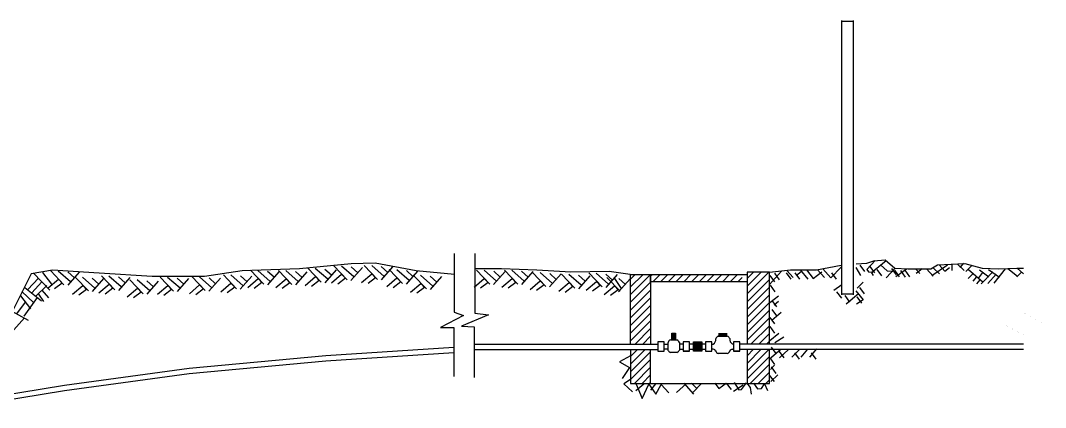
# Model space of a CAD drawing. Header units: millimetres. Extents: x 1147.5 to 1224.1, y 2097.1 to 2139.6.
# Drawn here: x 1207.291 to 1211.326, y 2118.768 to 2120.294 of the extents above; entities that cross this region are included whole.
import ezdxf

# ---------------------------------------------------------------- set-up
doc = ezdxf.new("R2010")
doc.units = ezdxf.units.MM
doc.layers.add('G-Principal', color=7, linetype='Continuous')

msp = doc.modelspace()

# ---------------------------------------------------------------- hatches: boundary and pattern name
at = {"lineweight": 15}
h = msp.add_hatch(dxfattribs=at)
h.set_pattern_fill('LINE', color=256, scale=0.006777, angle=45, style=0)
h.set_pattern_definition([(45, (1140.517197, 2056.57348), (-0.015214799, 0.015214799), [])])
h.paths.add_polyline_path([(1209.7716, 2119.2636), (1210.1316, 2119.2636), (1210.1316, 2119.2922), (1209.7716, 2119.2922)])
for points in [[(1209.8548, 2119.0614), (1209.8548, 2119.0344), (1209.8697, 2119.0344), (1209.8697, 2119.0614)], [(1210.038, 2119.0614), (1210.038, 2119.0494), (1210.0729, 2119.0494), (1210.0729, 2119.0614)], [(1209.94, 2118.9895), (1209.9728, 2118.9895), (1209.9728, 2119.0263), (1209.94, 2119.0263)]]:
    msp.add_hatch(color=256).paths.add_polyline_path(points)
at = {"layer": 'G-Principal'}
h = msp.add_hatch(dxfattribs=at)
h.set_pattern_fill('LINE', color=256, scale=0.006777, angle=45, style=0)
h.set_pattern_definition([(45, (1311.040157, 1862.738711), (-0.015214799, 0.015214799), [])])
h.paths.add_polyline_path([(1209.7716, 2118.9962), (1209.6926, 2118.9962), (1209.6926, 2118.8625), (1209.7716, 2118.8625)])
h.paths.add_polyline_path([(1210.2394, 2118.9972), (1210.1516, 2118.9972), (1210.1516, 2118.8625), (1210.2394, 2118.8625)])
h.paths.add_polyline_path([(1210.2394, 2119.301), (1210.1516, 2119.301), (1210.1516, 2119.0185), (1210.2394, 2119.0185)])
h.paths.add_polyline_path([(1209.6926, 2119.0175), (1209.7716, 2119.0175), (1209.7716, 2119.2922), (1209.6926, 2119.2922)])

# ---------------------------------------------------------------- linework, layer by layer
for p, q in [((1210.5238, 2119.212), (1210.5238, 2120.2935)), ((1210.5249, 2120.2911), (1210.5696, 2120.2911)), ((1210.5696, 2119.212), (1210.5696, 2120.2935)), ((1208.9984, 2119.3751), (1208.9984, 2119.144)), ((1209.0793, 2119.3751), (1209.0793, 2119.1395)), ((1208.5924, 2119.3339), (1208.3891, 2119.3144)), ((1208.6871, 2119.3367), (1208.5924, 2119.3339)), ((1208.8487, 2119.3061), (1208.6871, 2119.3367)), ((1210.5804, 2119.3335), (1210.6229, 2119.3369)), ((1210.6559, 2119.3471), (1210.622, 2119.3115)), ((1210.6229, 2119.3369), (1210.65, 2119.3454)), ((1210.6993, 2119.3462), (1210.6409, 2119.2988)), ((1210.65, 2119.3454), (1210.6942, 2119.3505)), ((1210.6942, 2119.3505), (1210.7332, 2119.3165)), ((1210.8741, 2119.3149), (1210.9013, 2119.3301)), ((1210.9013, 2119.3301), (1211.0083, 2119.3352)), ((1210.9567, 2119.3335), (1210.9567, 2119.3081)), ((1210.9781, 2119.3335), (1211.0061, 2119.3072)), ((1211.0035, 2119.3368), (1210.9883, 2119.3191)), ((1211.0083, 2119.3352), (1211.0762, 2119.3165)), ((1207.3334, 2119.295), (1207.2427, 2119.1135)), ((1207.4169, 2119.3089), (1207.3334, 2119.295)), ((1207.342, 2119.2971), (1207.4064, 2119.2299)), ((1207.377, 2119.3), (1207.4128, 2119.2535)), ((1207.41, 2119.3064), (1207.4622, 2119.2514)), ((1207.6008, 2119.2977), (1207.4169, 2119.3089)), ((1207.4881, 2119.2629), (1207.4395, 2119.3058)), ((1207.5218, 2119.3008), (1207.4767, 2119.2494)), ((1207.5032, 2119.2787), (1207.4774, 2119.3023)), ((1207.8097, 2119.2838), (1207.6008, 2119.2977)), ((1208.1634, 2119.3061), (1208.0158, 2119.2838)), ((1208.0895, 2119.2908), (1208.1417, 2119.2357)), ((1208.1676, 2119.2473), (1208.1189, 2119.2902)), ((1208.3891, 2119.3144), (1208.1634, 2119.3061)), ((1208.1961, 2119.3086), (1208.2484, 2119.2536)), ((1208.2743, 2119.2651), (1208.2256, 2119.308)), ((1208.3079, 2119.303), (1208.2628, 2119.2516)), ((1208.2893, 2119.2809), (1208.2636, 2119.3045)), ((1208.3064, 2119.3079), (1208.3586, 2119.2529)), ((1208.3845, 2119.2644), (1208.3359, 2119.3073)), ((1208.4182, 2119.3023), (1208.3731, 2119.2508)), ((1208.3996, 2119.2802), (1208.3738, 2119.3038)), ((1208.422, 2119.3165), (1208.4743, 2119.2615)), ((1208.5002, 2119.273), (1208.4515, 2119.3159)), ((1208.5339, 2119.3109), (1208.4888, 2119.2595)), ((1208.5152, 2119.2888), (1208.4895, 2119.3124)), ((1208.5151, 2119.2586), (1208.5552, 2119.2929)), ((1208.5251, 2119.3258), (1208.5774, 2119.2708)), ((1208.6033, 2119.2823), (1208.5546, 2119.3252)), ((1208.5552, 2119.2929), (1208.5702, 2119.2772)), ((1208.6369, 2119.3202), (1208.5918, 2119.2688)), ((1208.6183, 2119.2981), (1208.5926, 2119.3217)), ((1208.6339, 2119.2608), (1208.674, 2119.2951)), ((1208.644, 2119.328), (1208.6962, 2119.2729)), ((1208.7221, 2119.2845), (1208.6735, 2119.3274)), ((1208.674, 2119.2951), (1208.6891, 2119.2794)), ((1208.7558, 2119.3224), (1208.7107, 2119.2709)), ((1208.7372, 2119.3002), (1208.7114, 2119.3238)), ((1208.7426, 2119.3114), (1208.7948, 2119.2564)), ((1208.8207, 2119.2679), (1208.7721, 2119.3108)), ((1208.8544, 2119.3058), (1208.8093, 2119.2543)), ((1208.8358, 2119.2837), (1208.81, 2119.3072)), ((1208.8364, 2119.29), (1208.8886, 2119.2349)), ((1208.9991, 2119.2922), (1208.8487, 2119.3061)), ((1209.1849, 2119.3147), (1209.0791, 2119.3147)), ((1209.0866, 2119.3094), (1209.1388, 2119.2544)), ((1209.1647, 2119.2659), (1209.116, 2119.3088)), ((1209.1984, 2119.3038), (1209.1533, 2119.2523)), ((1209.1798, 2119.2817), (1209.154, 2119.3052)), ((1209.3242, 2119.3092), (1209.1849, 2119.3147)), ((1209.1961, 2119.3094), (1209.2483, 2119.2544)), ((1209.2743, 2119.2659), (1209.2256, 2119.3088)), ((1209.3079, 2119.3038), (1209.2628, 2119.2523)), ((1209.2893, 2119.2817), (1209.2635, 2119.3052)), ((1209.307, 2119.3001), (1209.3593, 2119.2451)), ((1209.4579, 2119.3008), (1209.3242, 2119.3092)), ((1209.3852, 2119.2566), (1209.3365, 2119.2995)), ((1209.4189, 2119.2945), (1209.3738, 2119.243)), ((1209.4002, 2119.2724), (1209.3745, 2119.296)), ((1209.4205, 2119.293), (1209.4728, 2119.2379)), ((1209.4987, 2119.2495), (1209.45, 2119.2924)), ((1209.6083, 2119.3036), (1209.4579, 2119.3008)), ((1209.5279, 2119.298), (1209.5802, 2119.2429)), ((1209.6061, 2119.2545), (1209.5574, 2119.2974)), ((1209.6397, 2119.2924), (1209.5946, 2119.2409)), ((1209.6211, 2119.2702), (1209.5954, 2119.2938)), ((1209.6914, 2119.2925), (1209.6083, 2119.3036)), ((1209.6926, 2119.0175), (1209.6926, 2119.2922)), ((1209.6926, 2119.2922), (1209.7716, 2119.2922)), ((1209.7716, 2119.2922), (1209.7716, 2119.0175)), ((1210.2394, 2119.301), (1210.1516, 2119.301)), ((1210.1516, 2119.301), (1210.1516, 2119.0185)), ((1210.2871, 2119.3051), (1210.2389, 2119.2527)), ((1210.2392, 2119.3013), (1210.3223, 2119.3098)), ((1210.2394, 2119.0185), (1210.2394, 2119.301)), ((1210.2592, 2119.2971), (1210.2778, 2119.2716)), ((1210.305, 2119.2988), (1210.3237, 2119.2733)), ((1210.3076, 2119.3072), (1210.333, 2119.2802)), ((1210.3223, 2119.3098), (1210.4242, 2119.3098)), ((1210.3389, 2119.2988), (1210.3576, 2119.2733)), ((1210.3635, 2119.303), (1210.3457, 2119.2878)), ((1210.3601, 2119.3098), (1210.3906, 2119.2734)), ((1210.3855, 2119.3098), (1210.4117, 2119.2759)), ((1210.4117, 2119.2759), (1210.4456, 2119.303)), ((1210.4242, 2119.3098), (1210.521, 2119.3284)), ((1210.4278, 2119.3106), (1210.4558, 2119.2802)), ((1210.4803, 2119.2785), (1210.449, 2119.3148)), ((1210.5218, 2119.3216), (1210.4803, 2119.2785)), ((1210.4833, 2119.2988), (1210.5019, 2119.2733)), ((1210.5797, 2119.32), (1210.5974, 2119.2887)), ((1210.5953, 2119.3293), (1210.614, 2119.3038)), ((1210.622, 2119.3115), (1210.6288, 2119.3022)), ((1210.6288, 2119.3022), (1210.6457, 2119.3014)), ((1210.6344, 2119.3242), (1210.653, 2119.2988)), ((1210.6409, 2119.2988), (1210.6477, 2119.2879)), ((1210.6615, 2119.3123), (1210.6802, 2119.2869)), ((1210.677, 2119.33), (1210.7024, 2119.3071)), ((1210.734, 2119.3166), (1210.6993, 2119.2786)), ((1210.7024, 2119.3071), (1210.7253, 2119.3046)), ((1210.7193, 2119.3157), (1210.7379, 2119.2903)), ((1210.7311, 2119.3089), (1210.7498, 2119.2835)), ((1210.7332, 2119.3165), (1210.7842, 2119.3149)), ((1210.7789, 2119.3132), (1210.7374, 2119.2828)), ((1210.7549, 2119.3072), (1210.7736, 2119.2818)), ((1210.7719, 2119.3089), (1210.7906, 2119.2835)), ((1210.7842, 2119.3149), (1210.8741, 2119.3149)), ((1210.8144, 2119.3141), (1210.8314, 2119.2963)), ((1210.8407, 2119.3141), (1210.817, 2119.2963)), ((1210.8579, 2119.314), (1210.8841, 2119.2853)), ((1210.9406, 2119.3284), (1210.8788, 2119.287)), ((1210.8833, 2119.3182), (1210.9087, 2119.2946)), ((1210.907, 2119.3301), (1210.9299, 2119.3047)), ((1210.9299, 2119.3047), (1210.9485, 2119.3199)), ((1211.0348, 2119.3267), (1211.0128, 2119.3039)), ((1211.0393, 2119.2945), (1211.0215, 2119.2768)), ((1211.0232, 2119.3114), (1211.08, 2119.2616)), ((1211.0783, 2119.2996), (1211.0622, 2119.2793)), ((1211.0664, 2119.3106), (1211.1028, 2119.2827)), ((1211.1181, 2119.3021), (1211.0723, 2119.2556)), ((1211.0762, 2119.3165), (1211.1407, 2119.3149)), ((1211.1316, 2119.2928), (1211.0986, 2119.2565)), ((1211.102, 2119.3123), (1211.1443, 2119.2818)), ((1211.1669, 2119.3149), (1211.122, 2119.2574)), ((1211.1407, 2119.3149), (1211.2132, 2119.3165)), ((1211.2152, 2119.2844), (1211.1779, 2119.3149)), ((1211.2307, 2119.3005), (1211.2129, 2119.2827)), ((1211.2132, 2119.3165), (1211.24, 2119.317)), ((1211.2146, 2119.3174), (1211.24, 2119.295)), ((1207.3613, 2119.2778), (1207.3205, 2119.2328)), ((1207.3756, 2119.2628), (1207.3362, 2119.2199)), ((1207.3999, 2119.2392), (1207.44, 2119.2735)), ((1207.4551, 2119.2578), (1207.425, 2119.2349)), ((1207.44, 2119.2735), (1207.4551, 2119.2578)), ((1207.5059, 2119.2821), (1207.5581, 2119.2271)), ((1207.5841, 2119.2386), (1207.5354, 2119.2815)), ((1207.6177, 2119.2765), (1207.5726, 2119.225)), ((1207.5991, 2119.2544), (1207.5733, 2119.278)), ((1207.5997, 2119.2192), (1207.6398, 2119.2535)), ((1207.6097, 2119.2864), (1207.6619, 2119.2314)), ((1207.6879, 2119.2429), (1207.6392, 2119.2858)), ((1207.6398, 2119.2535), (1207.6548, 2119.2378)), ((1207.7215, 2119.2808), (1207.6764, 2119.2293)), ((1207.7029, 2119.2587), (1207.6771, 2119.2822)), ((1207.7214, 2119.2714), (1207.7736, 2119.2163)), ((1207.7995, 2119.2279), (1207.7509, 2119.2708)), ((1207.8332, 2119.2658), (1207.7881, 2119.2143)), ((1207.8146, 2119.2436), (1207.7888, 2119.2672)), ((1208.0158, 2119.2838), (1207.8097, 2119.2838)), ((1207.8407, 2119.2814), (1207.8929, 2119.2264)), ((1207.9189, 2119.2379), (1207.8702, 2119.2808)), ((1207.9525, 2119.2758), (1207.9074, 2119.2244)), ((1207.9339, 2119.2537), (1207.9081, 2119.2773)), ((1207.9559, 2119.2164), (1207.996, 2119.2507)), ((1207.966, 2119.2836), (1208.0182, 2119.2285)), ((1208.0441, 2119.2401), (1207.9954, 2119.283)), ((1207.996, 2119.2507), (1208.0111, 2119.235)), ((1208.0778, 2119.278), (1208.0327, 2119.2265)), ((1208.0592, 2119.2558), (1208.0334, 2119.2794)), ((1208.0794, 2119.2236), (1208.1195, 2119.2579)), ((1208.1195, 2119.2579), (1208.1346, 2119.2421)), ((1208.2013, 2119.2852), (1208.1562, 2119.2337)), ((1208.1827, 2119.263), (1208.1569, 2119.2866)), ((1208.1861, 2119.2414), (1208.2262, 2119.2758)), ((1208.2412, 2119.26), (1208.2111, 2119.2371)), ((1208.2262, 2119.2758), (1208.2412, 2119.26)), ((1208.2963, 2119.2407), (1208.3364, 2119.275)), ((1208.3515, 2119.2593), (1208.3214, 2119.2364)), ((1208.3364, 2119.275), (1208.3515, 2119.2593)), ((1208.412, 2119.2493), (1208.4521, 2119.2836)), ((1208.4671, 2119.2679), (1208.4371, 2119.245)), ((1208.4521, 2119.2836), (1208.4671, 2119.2679)), ((1208.5702, 2119.2772), (1208.5402, 2119.2543)), ((1208.6891, 2119.2794), (1208.659, 2119.2565)), ((1208.7326, 2119.2442), (1208.7726, 2119.2785)), ((1208.7877, 2119.2628), (1208.7576, 2119.2399)), ((1208.7726, 2119.2785), (1208.7877, 2119.2628)), ((1208.8263, 2119.2228), (1208.8664, 2119.2571)), ((1208.9145, 2119.2465), (1208.8658, 2119.2894)), ((1208.8664, 2119.2571), (1208.8815, 2119.2413)), ((1208.9482, 2119.2844), (1208.9031, 2119.2329)), ((1208.9296, 2119.2622), (1208.9038, 2119.2858)), ((1209.0765, 2119.2422), (1209.1166, 2119.2765)), ((1209.1317, 2119.2608), (1209.1016, 2119.2379)), ((1209.1166, 2119.2765), (1209.1317, 2119.2608)), ((1209.1861, 2119.2422), (1209.2261, 2119.2765)), ((1209.2412, 2119.2608), (1209.2111, 2119.2379)), ((1209.2261, 2119.2765), (1209.2412, 2119.2608)), ((1209.297, 2119.2329), (1209.3371, 2119.2672)), ((1209.3521, 2119.2515), (1209.3221, 2119.2286)), ((1209.3371, 2119.2672), (1209.3521, 2119.2515)), ((1209.4105, 2119.2257), (1209.4506, 2119.2601)), ((1209.4506, 2119.2601), (1209.4656, 2119.2443)), ((1209.5324, 2119.2874), (1209.4873, 2119.2359)), ((1209.5138, 2119.2652), (1209.488, 2119.2888)), ((1209.5179, 2119.2308), (1209.558, 2119.2651)), ((1209.558, 2119.2651), (1209.573, 2119.2493)), ((1209.5988, 2119.2808), (1209.6511, 2119.2257)), ((1209.657, 2119.2373), (1209.6283, 2119.2802)), ((1209.6906, 2119.2752), (1209.6455, 2119.2237)), ((1209.672, 2119.253), (1209.6462, 2119.2766)), ((1210.2405, 2119.2886), (1210.2592, 2119.2631)), ((1210.2422, 2119.2496), (1210.2608, 2119.2241)), ((1210.5243, 2119.2514), (1210.493, 2119.2286)), ((1210.6084, 2119.2623), (1210.5847, 2119.2386)), ((1211.0546, 2119.2827), (1211.0393, 2119.2658)), ((1211.0681, 2119.2709), (1211.0546, 2119.2556)), ((1207.2968, 2119.2247), (1207.3441, 2119.1804)), ((1207.3076, 2119.2412), (1207.3734, 2119.1876)), ((1207.3949, 2119.2485), (1207.3498, 2119.2056)), ((1207.3613, 2119.2149), (1207.382, 2119.1856)), ((1207.3756, 2119.2299), (1207.4007, 2119.2006)), ((1207.4959, 2119.2149), (1207.536, 2119.2492)), ((1207.551, 2119.2335), (1207.5209, 2119.2106)), ((1207.536, 2119.2492), (1207.551, 2119.2335)), ((1207.6548, 2119.2378), (1207.6247, 2119.2149)), ((1207.7113, 2119.2042), (1207.7514, 2119.2385)), ((1207.7665, 2119.2228), (1207.7364, 2119.1999)), ((1207.7514, 2119.2385), (1207.7665, 2119.2228)), ((1207.8307, 2119.2142), (1207.8707, 2119.2485)), ((1207.8858, 2119.2328), (1207.8557, 2119.2099)), ((1207.8707, 2119.2485), (1207.8858, 2119.2328)), ((1208.0111, 2119.235), (1207.981, 2119.2121)), ((1208.1346, 2119.2421), (1208.1045, 2119.2193)), ((1208.8815, 2119.2413), (1208.8514, 2119.2185)), ((1209.4656, 2119.2443), (1209.4356, 2119.2215)), ((1209.573, 2119.2493), (1209.543, 2119.2265)), ((1209.5888, 2119.2136), (1209.6289, 2119.2479)), ((1209.6439, 2119.2322), (1209.6138, 2119.2093)), ((1209.6289, 2119.2479), (1209.6439, 2119.2322)), ((1210.5036, 2119.2241), (1210.5223, 2119.1987)), ((1210.5238, 2119.2152), (1210.5696, 2119.2152)), ((1210.5416, 2119.1761), (1210.5898, 2119.2175)), ((1210.5788, 2119.2277), (1210.6084, 2119.1921)), ((1210.5936, 2119.2411), (1210.6123, 2119.2157)), ((1207.2761, 2119.1375), (1207.3105, 2119.1826)), ((1207.2911, 2119.2083), (1207.3298, 2119.1561)), ((1207.3563, 2119.2019), (1207.3047, 2119.1275)), ((1210.2753, 2119.207), (1210.2414, 2119.1799)), ((1210.249, 2119.1902), (1210.2676, 2119.1648)), ((1210.2753, 2119.1859), (1210.2575, 2119.1706)), ((1210.5359, 2119.2089), (1210.5546, 2119.1834)), ((1210.6084, 2119.1921), (1210.5822, 2119.1752)), ((1210.5834, 2119.2038), (1210.6021, 2119.1784)), ((1207.2565, 2119.1479), (1207.3217, 2119.1115)), ((1209.0344, 2119.1306), (1208.9445, 2119.0835)), ((1208.9984, 2119.144), (1209.0344, 2119.1306)), ((1209.1332, 2119.1328), (1209.0276, 2119.0879)), ((1209.0793, 2119.1395), (1209.1332, 2119.1328)), ((1210.2854, 2119.1427), (1210.2482, 2119.1106)), ((1210.249, 2119.1546), (1210.2676, 2119.1292)), ((1207.3074, 2119.1215), (1207.2644, 2119.0743)), ((1210.2405, 2119.1224), (1210.2592, 2119.097)), ((1208.9445, 2119.0835), (1208.9962, 2119.0835)), ((1208.9962, 2119.0835), (1208.9962, 2118.8905)), ((1209.0276, 2119.0879), (1209.077, 2119.0857)), ((1209.077, 2119.0857), (1209.077, 2118.886)), ((1210.2405, 2119.0868), (1210.2592, 2119.0614)), ((1210.2761, 2119.0599), (1210.2406, 2119.0311)), ((1209.077, 2119.0175), (1209.7996, 2119.0175)), ((1209.8249, 2119.0263), (1209.7996, 2119.0263)), ((1209.7996, 2119.0263), (1209.7996, 2118.9895)), ((1209.8249, 2118.9895), (1209.8249, 2119.0263)), ((1209.8256, 2119.0179), (1209.8399, 2119.0179)), ((1209.8399, 2119.0245), (1209.8399, 2118.9939)), ((1209.8846, 2119.0245), (1209.8846, 2118.9939)), ((1209.8846, 2119.0185), (1209.8996, 2119.0185)), ((1209.925, 2119.0263), (1209.8996, 2119.0263)), ((1209.8996, 2119.0263), (1209.8996, 2118.9895)), ((1209.925, 2118.9895), (1209.925, 2119.0263)), ((1209.925, 2119.0185), (1209.94, 2119.0185)), ((1209.9728, 2119.0185), (1209.9878, 2119.0185)), ((1210.0131, 2119.0263), (1209.9878, 2119.0263)), ((1209.9878, 2119.0263), (1209.9878, 2118.9895)), ((1210.0131, 2118.9895), (1210.0131, 2119.0263)), ((1210.0138, 2119.0179), (1210.0181, 2119.0179)), ((1210.0281, 2119.0395), (1210.0281, 2119.0379)), ((1210.0828, 2119.0395), (1210.0828, 2119.0385)), ((1210.0928, 2119.0185), (1210.0978, 2119.0185)), ((1210.1232, 2119.0263), (1210.0978, 2119.0263)), ((1210.0978, 2119.0263), (1210.0978, 2118.9895)), ((1210.1232, 2118.9895), (1210.1232, 2119.0263)), ((1210.1232, 2119.0185), (1211.24, 2119.0185)), ((1210.2956, 2119.0455), (1210.2609, 2119.0227)), ((1207.9547, 2118.9229), (1208.493, 2118.9729)), ((1208.493, 2118.9729), (1208.9962, 2119.0058)), ((1208.493, 2118.9516), (1208.9962, 2118.9845)), ((1209.077, 2118.9962), (1209.7996, 2118.9962)), ((1209.6919, 2118.9715), (1209.6495, 2118.9478)), ((1209.6926, 2118.9962), (1209.6926, 2118.8625)), ((1209.7716, 2118.8625), (1209.7716, 2118.9962)), ((1209.7996, 2118.9895), (1209.8249, 2118.9895)), ((1209.8399, 2118.9972), (1209.8256, 2118.9972)), ((1209.8846, 2118.9972), (1209.8996, 2118.9972)), ((1209.8996, 2118.9895), (1209.925, 2118.9895)), ((1209.925, 2118.9895), (1209.8996, 2118.9895)), ((1209.925, 2118.9972), (1209.94, 2118.9972)), ((1209.9728, 2118.9972), (1209.9878, 2118.9972)), ((1209.9878, 2118.9895), (1210.0131, 2118.9895)), ((1210.018, 2118.9972), (1210.0138, 2118.9972)), ((1210.0929, 2118.9972), (1210.0978, 2118.9972)), ((1210.0978, 2118.9895), (1210.1232, 2118.9895)), ((1210.1232, 2118.9895), (1210.0978, 2118.9895)), ((1210.1232, 2118.9972), (1211.24, 2118.9972)), ((1210.1516, 2118.9972), (1210.1516, 2118.8625)), ((1210.2394, 2118.8625), (1210.2394, 2118.9972)), ((1210.2837, 2118.9968), (1210.2397, 2118.9587)), ((1210.2456, 2119.0054), (1210.2642, 2118.98)), ((1210.2778, 2118.9884), (1210.2965, 2118.963)), ((1210.3142, 2118.9959), (1210.2795, 2118.963)), ((1210.3574, 2118.9959), (1210.3278, 2118.9655)), ((1210.3373, 2118.9833), (1210.3559, 2118.9579)), ((1210.3896, 2118.9976), (1210.3633, 2118.9663)), ((1210.4243, 2118.9985), (1210.3972, 2118.9663)), ((1210.4035, 2118.9833), (1210.4221, 2118.9579)), ((1207.9547, 2118.9016), (1208.493, 2118.9516)), ((1209.6495, 2118.9478), (1209.6885, 2118.9257)), ((1210.2405, 2118.963), (1210.2592, 2118.9376)), ((1210.2592, 2118.9342), (1210.2439, 2118.9173)), ((1210.2456, 2118.9274), (1210.2642, 2118.902)), ((1207.4641, 2118.8556), (1207.9547, 2118.9229)), ((1207.4641, 2118.8343), (1207.9547, 2118.9016)), ((1209.6885, 2118.9257), (1209.6597, 2118.8817)), ((1210.2388, 2118.8952), (1210.2575, 2118.8697)), ((1210.2719, 2118.8962), (1210.2448, 2118.8699)), ((1207.0593, 2118.7889), (1207.4641, 2118.8556)), ((1209.6919, 2118.8783), (1209.6665, 2118.8613)), ((1209.6665, 2118.8613), (1209.7004, 2118.8291)), ((1209.6926, 2118.8625), (1210.2394, 2118.8625)), ((1209.7128, 2118.8341), (1209.7451, 2118.8613)), ((1209.714, 2118.8596), (1209.7378, 2118.8036)), ((1209.7378, 2118.8036), (1209.7649, 2118.8596)), ((1209.7649, 2118.8596), (1209.7921, 2118.8206)), ((1209.7723, 2118.8358), (1209.7926, 2118.8613)), ((1209.7921, 2118.8206), (1209.8125, 2118.8579)), ((1209.8125, 2118.8579), (1209.843, 2118.8257)), ((1209.9129, 2118.8621), (1209.8731, 2118.8265)), ((1209.9025, 2118.863), (1209.9398, 2118.8206)), ((1209.933, 2118.863), (1209.9551, 2118.841)), ((1209.9705, 2118.8604), (1209.9383, 2118.8265)), ((1210.0243, 2118.863), (1210.0396, 2118.8427)), ((1210.0396, 2118.8427), (1210.0685, 2118.863)), ((1210.0685, 2118.863), (1210.0888, 2118.8393)), ((1210.1353, 2118.8561), (1210.0972, 2118.8308)), ((1210.1007, 2118.8664), (1210.1194, 2118.8376)), ((1210.1296, 2118.8393), (1210.1483, 2118.8647)), ((1210.1483, 2118.8647), (1210.1636, 2118.846)), ((1210.1636, 2118.846), (1210.1669, 2118.8206)), ((1210.1771, 2118.863), (1210.1924, 2118.841)), ((1210.2077, 2118.8427), (1210.2196, 2118.8613)), ((1210.2196, 2118.8613), (1210.2315, 2118.8342)), ((1207.0593, 2118.7676), (1207.4641, 2118.8343)), ((1210.1194, 2118.8376), (1210.1296, 2118.8393)), ((1210.1924, 2118.841), (1210.2077, 2118.8427))]:
    msp.add_line(p, q)
for points in [[(1209.7716, 2119.2922), (1210.1516, 2119.2922), (1210.1516, 2119.2636), (1209.7716, 2119.2636)], [(1209.8548, 2119.0614), (1209.8697, 2119.0614), (1209.8697, 2119.0344), (1209.8548, 2119.0344)], [(1209.94, 2119.0263), (1209.9728, 2119.0263), (1209.9728, 2118.9895), (1209.94, 2118.9895)]]:
    msp.add_lwpolyline(points, close=True)
for points in [[(1210.0376, 2119.0494), (1210.0733, 2119.0494)], [(1209.8494, 2119.0344), (1209.8751, 2119.0344)], [(1209.8751, 2118.9851), (1209.8494, 2118.9851)], [(1210.0733, 2118.9801), (1210.0376, 2118.9801)]]:
    msp.add_lwpolyline(points)
for centre, radius, start, end in [((1210.0444, 2119.0333), 0.0175, 113.0393, 159.1364), ((1210.0628, 2119.0297), 0.0222, 25.9761, 61.8482), ((1209.8563, 2119.0183), 0.0175, 113.0393, 159.1364), ((1209.8646, 2119.0147), 0.0222, 25.9761, 61.8482), ((1210.0053, 2119.0368), 0.0228, 304.075, 2.7949), ((1210.1056, 2119.0374), 0.0228, 177.2051, 235.925), ((1209.8552, 2119.001), 0.0169, 204.969, 249.8737), ((1209.8693, 2119.001), 0.0169, 290.1263, 335.031), ((1210.018, 2118.9872), 0.01, 19.0181, 90), ((1210.0434, 2118.996), 0.0169, 199.0181, 249.8737), ((1210.0675, 2118.996), 0.0169, 290.1263, 340.9819), ((1210.0929, 2118.9872), 0.01, 90, 160.9819)]:
    msp.add_arc(centre, radius, start, end)
at = {"layer": 'G-Principal', "const_width": 0.000105}
for points in [[(1211.24, 2119.4688), (1211.24, 2119.1414)], [(1211.3259, 2119.0958), (1211.24, 2119.1414)], [(1211.161, 2119.0958), (1211.3259, 2119.0958)], [(1211.24, 2119.0539), (1211.161, 2119.0958)], [(1211.24, 2119.0539), (1211.24, 2118.7919)]]:
    msp.add_lwpolyline(points, dxfattribs=at)

doc.saveas('drawing.dxf')
